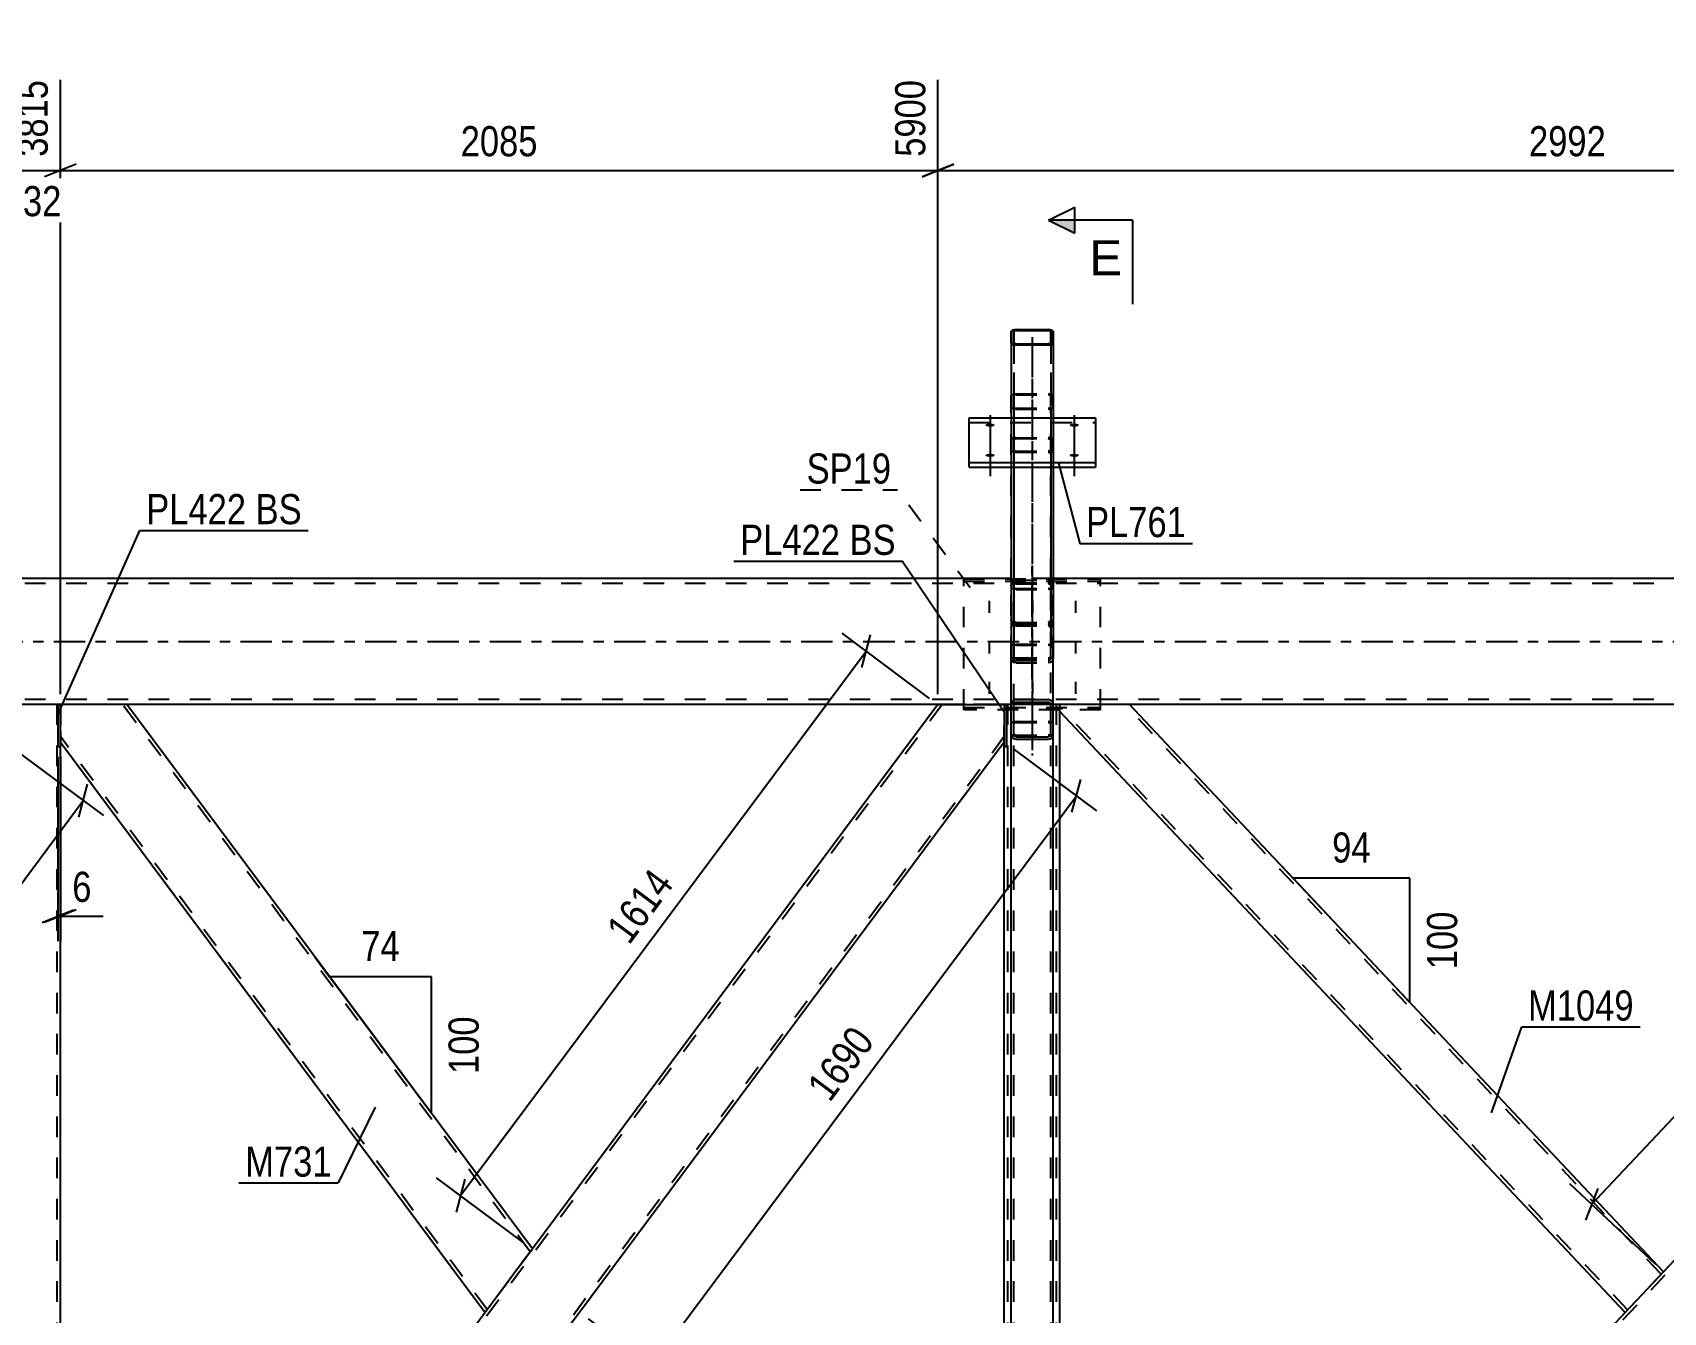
# Model space of a CAD drawing. Header units: millimetres. Extents: x 0 to 1189, y 0 to 841.
# Drawn here: x 206 to 361, y 559.9 to 681.6 of the extents above; entities that cross this region are included whole.
import ezdxf

# ---------------------------------------------------------------- set-up
doc = ezdxf.new("R2010")
doc.units = ezdxf.units.MM
doc.linetypes.add('DXK_LINE_DOT2', pattern=[3.9198, 1.9599, -1.9599])
doc.linetypes.add('DXK_LINE_DOT3', pattern=[5.9187, 2.979, -0.9799, 0.9799, -0.9799])
doc.styles.add('Arial', font='ARIAL.TTF', dxfattribs={"height": 0.2})
doc.styles.add('Arial Narrow', font='ARIALN.TTF', dxfattribs={"height": 0.2})

# ---------------------------------------------------------------- blocks, each defined once
blk = doc.blocks.new('Bolt-814407264-3955 - 3878')
at = {"linetype": 'Continuous'}
for points in [[(297.05, 644.13), (296.95, 644.13), (296.87, 644.14), (296.79, 644.16), (296.72, 644.18), (296.67, 644.21), (296.63, 644.24), (296.61, 644.27), (296.61, 644.3), (296.63, 644.33), (296.67, 644.36), (296.72, 644.38), (296.79, 644.4), (296.87, 644.42), (296.95, 644.43), (297.05, 644.43), (297.14, 644.43), (297.23, 644.42), (297.3, 644.4), (297.37, 644.38), (297.43, 644.36), (297.46, 644.33), (297.48, 644.3), (297.48, 644.27), (297.46, 644.24), (297.43, 644.21), (297.37, 644.18), (297.3, 644.16), (297.23, 644.14), (297.14, 644.13)], [(297.05, 641.26), (296.95, 641.26), (296.87, 641.27), (296.79, 641.28), (296.72, 641.31), (296.67, 641.33), (296.63, 641.36), (296.61, 641.39), (296.61, 641.42), (296.63, 641.45), (296.67, 641.48), (296.72, 641.51), (296.79, 641.53), (296.87, 641.54), (296.95, 641.55), (297.05, 641.56), (297.14, 641.55), (297.23, 641.54), (297.3, 641.53), (297.37, 641.51), (297.43, 641.48), (297.46, 641.45), (297.48, 641.42), (297.48, 641.39), (297.46, 641.36), (297.43, 641.33), (297.37, 641.31), (297.3, 641.28), (297.23, 641.27), (297.14, 641.26)]]:
    blk.add_hatch(color=1, dxfattribs=at).paths.add_polyline_path(points)
at = {"color": 1, "linetype": 'Continuous'}
for p, q in [((297.05, 645.22), (297.05, 642.29)), ((297.05, 642.35), (297.05, 639.41))]:
    blk.add_line(p, q, dxfattribs=at)
blk = doc.blocks.new('Part-814407264-3895 - 3878')
at = {"color": 2, "linetype": 'Continuous'}
for p, q in [((295.05, 640.27), (295.05, 644.97)), ((295.05, 644.97), (307.05, 644.97)), ((307.05, 644.97), (307.05, 640.27)), ((295.05, 640.72), (307.05, 640.72)), ((295.05, 640.27), (307.05, 640.27))]:
    blk.add_line(p, q, dxfattribs=at)
at = {"color": 7, "linetype": 'DXK_LINE_DOT2'}
blk.add_line((295.05, 644.52), (307.05, 644.52), dxfattribs=at)
blk = doc.blocks.new('Part-814407264-3900 - 3878')
at = {"color": 7, "linetype": 'DXK_LINE_DOT2'}
for p, q in [((299.08, 615.98), (299.05, 615.92)), ((299.05, 614.86), (299.05, 615.92)), ((299.19, 616.03), (299.08, 615.98)), ((299.34, 616.07), (299.19, 616.03)), ((299.29, 615.92), (299.3, 615.95)), ((299.29, 502.1), (299.29, 615.92)), ((299.3, 615.95), (299.36, 615.98)), ((299.53, 616.08), (299.34, 616.07)), ((299.36, 615.98), (299.43, 615.99)), ((299.43, 615.99), (299.53, 616)), ((299.53, 616.08), (302.57, 616.08)), ((299.53, 616), (302.57, 616)), ((302.75, 616.07), (302.57, 616.08)), ((302.57, 616), (302.66, 615.99)), ((302.66, 615.99), (302.74, 615.98)), ((302.74, 615.98), (302.79, 615.95)), ((302.91, 616.03), (302.75, 616.07)), ((302.79, 615.95), (302.81, 615.92)), ((302.81, 502.1), (302.81, 615.92)), ((303.01, 615.98), (302.91, 616.03)), ((303.05, 615.92), (303.01, 615.98)), ((303.05, 614.86), (303.05, 615.92)), ((299.05, 614.87), (299.08, 614.81)), ((299.08, 614.81), (299.19, 614.76)), ((299.19, 614.76), (299.34, 614.72)), ((299.3, 614.84), (299.29, 614.87)), ((299.36, 614.81), (299.3, 614.84)), ((299.34, 614.72), (299.36, 614.72)), ((299.43, 614.8), (299.36, 614.81)), ((299.36, 614.72), (299.53, 614.71)), ((299.53, 614.79), (299.43, 614.8)), ((299.53, 614.79), (302.57, 614.79)), ((299.53, 614.71), (302.57, 614.71)), ((302.66, 614.8), (302.57, 614.79)), ((302.57, 614.71), (302.75, 614.72)), ((302.74, 614.81), (302.66, 614.8)), ((302.79, 614.84), (302.74, 614.81)), ((302.75, 614.72), (302.91, 614.76)), ((302.81, 614.87), (302.79, 614.84)), ((302.91, 614.76), (303.01, 614.81)), ((303.01, 614.81), (303.05, 614.87)), ((299.05, 511.07), (299.08, 511.8)), ((299.34, 512.84), (299.53, 512.99)), ((299.53, 512.03), (299.43, 511.96)), ((299.53, 512.99), (302.57, 512.99)), ((299.53, 512.03), (302.57, 512.03)), ((302.57, 512.99), (302.75, 512.84)), ((302.66, 511.96), (302.57, 512.03)), ((303.01, 511.8), (303.05, 511.07)), ((299.3, 511.44), (299.29, 511.07)), ((302.81, 511.07), (302.79, 511.44)), ((299.36, 502.1), (299.34, 502.1))]:
    blk.add_line(p, q, dxfattribs=at)
at = {"color": 2, "linetype": 'Continuous'}
for p, q in [((299.05, 502.1), (299.05, 614.86)), ((303.05, 502.1), (303.05, 614.86)), ((303.01, 502.1), (299.05, 502.1)), ((303.05, 502.1), (303.01, 502.1))]:
    blk.add_line(p, q, dxfattribs=at)
at = {"color": 7, "linetype": 'DXK_LINE_DOT2'}
for centre, radius, start, end in [((301.88, 511.66), 2.8, 154.9543, 176.9973), ((300.7, 511.36), 1.4, 154.9543, 176.9973), ((301.39, 511.36), 1.4, 3.0027, 25.0457), ((300.21, 511.66), 2.8, 3.0027, 25.0457)]:
    blk.add_arc(centre, radius, start, end, dxfattribs=at)
blk = doc.blocks.new('Part-814407264-3910 - 3878')
at = {"color": 7, "linetype": 'DXK_LINE_DOT3'}
blk.add_line((301.05, 651.79), (301.05, 613.36), dxfattribs=at)
at = {"color": 7, "linetype": 'DXK_LINE_DOT2'}
for p, q in [((299.08, 642.98), (299.05, 642.92)), ((299.05, 641.87), (299.05, 642.92)), ((299.05, 642.92), (299.05, 623.28)), ((299.05, 641.87), (299.05, 640.27)), ((299.05, 641.87), (299.08, 641.81)), ((299.19, 643.03), (299.08, 642.98)), ((299.08, 641.81), (299.19, 641.76)), ((299.34, 643.07), (299.19, 643.03)), ((299.19, 641.76), (299.34, 641.72)), ((299.29, 642.92), (299.3, 642.95)), ((299.29, 641.87), (299.29, 642.92)), ((299.29, 642.92), (299.29, 623.28)), ((299.29, 641.87), (299.29, 622.23)), ((299.3, 641.84), (299.29, 641.87)), ((299.3, 642.95), (299.36, 642.98)), ((299.36, 641.82), (299.3, 641.84)), ((299.53, 643.08), (299.34, 643.07)), ((299.34, 641.72), (299.53, 641.71)), ((299.36, 642.98), (299.43, 642.99)), ((299.43, 641.8), (299.36, 641.82)), ((299.43, 642.99), (299.53, 643)), ((299.53, 641.79), (299.43, 641.8)), ((299.53, 643.08), (302.57, 643.08)), ((299.53, 643), (302.57, 643)), ((299.53, 641.79), (302.57, 641.79)), ((299.53, 641.71), (302.57, 641.71)), ((302.75, 643.07), (302.57, 643.08)), ((302.57, 643), (302.66, 642.99)), ((302.66, 641.8), (302.57, 641.79)), ((302.57, 641.71), (302.75, 641.72)), ((302.66, 642.99), (302.74, 642.98)), ((302.74, 641.82), (302.66, 641.8)), ((302.74, 642.98), (302.79, 642.95)), ((302.79, 641.84), (302.74, 641.82)), ((302.9, 643.03), (302.75, 643.07)), ((302.75, 641.72), (302.91, 641.76)), ((302.79, 642.95), (302.81, 642.92)), ((302.81, 641.87), (302.79, 641.84)), ((302.81, 641.87), (302.81, 642.92)), ((302.81, 642.92), (302.81, 623.28)), ((302.81, 641.87), (302.81, 622.23)), ((303.01, 642.98), (302.9, 643.03)), ((302.91, 641.76), (303.01, 641.81)), ((303.05, 642.92), (303.01, 642.98)), ((303.01, 641.81), (303.05, 641.87)), ((303.05, 641.87), (303.05, 642.92)), ((303.05, 642.92), (303.05, 623.28)), ((303.05, 641.87), (303.05, 640.27)), ((299.05, 623.28), (299.08, 623.34)), ((299.05, 623.28), (299.05, 622.23)), ((299.08, 623.34), (299.19, 623.39)), ((299.19, 623.39), (299.34, 623.43)), ((299.3, 623.31), (299.29, 623.28)), ((299.29, 623.28), (299.29, 622.23)), ((299.36, 623.33), (299.3, 623.31)), ((299.34, 623.43), (299.53, 623.44)), ((299.43, 623.35), (299.36, 623.33)), ((299.53, 623.36), (299.43, 623.35)), ((299.53, 623.44), (302.57, 623.44)), ((299.53, 623.36), (302.57, 623.36)), ((302.57, 623.44), (302.75, 623.43)), ((302.66, 623.35), (302.57, 623.36)), ((302.74, 623.33), (302.66, 623.35)), ((302.74, 623.33), (302.75, 623.33)), ((302.75, 623.43), (302.91, 623.39)), ((302.75, 623.33), (302.79, 623.31)), ((302.81, 623.28), (302.79, 623.31)), ((302.81, 622.23), (302.81, 623.28)), ((302.91, 623.39), (303.01, 623.34)), ((303.01, 623.34), (303.05, 623.28)), ((303.05, 623.28), (303.05, 622.23)), ((299.29, 622.23), (299.3, 622.2)), ((299.3, 622.2), (299.36, 622.17)), ((299.36, 622.17), (299.43, 622.16)), ((299.43, 622.16), (299.53, 622.15)), ((299.53, 622.07), (299.51, 622.07)), ((299.53, 622.15), (302.57, 622.15)), ((299.53, 622.07), (302.57, 622.07)), ((302.57, 622.15), (302.66, 622.16)), ((302.57, 622.07), (302.58, 622.07)), ((302.66, 622.16), (302.74, 622.17)), ((302.74, 622.17), (302.79, 622.2)), ((302.79, 622.2), (302.81, 622.23))]:
    blk.add_line(p, q, dxfattribs=at)
at = {"color": 2, "linetype": 'Continuous'}
for p, q in [((299.05, 640.27), (299.05, 622.23)), ((303.05, 640.27), (303.05, 622.23)), ((299.08, 622.17), (299.05, 622.23)), ((299.19, 622.12), (299.08, 622.17)), ((299.34, 622.08), (299.19, 622.12)), ((299.51, 622.07), (299.34, 622.08)), ((302.58, 622.07), (302.75, 622.08)), ((302.91, 622.12), (302.75, 622.08)), ((303.01, 622.17), (302.91, 622.12)), ((303.05, 622.23), (303.01, 622.17))]:
    blk.add_line(p, q, dxfattribs=at)
blk = doc.blocks.new('Bolt-814407264-3911 - 3878')
at = {"color": 1, "linetype": 'DXK_LINE_DOT2'}
for p, q in [((296.95, 627.57), (296.95, 626.43)), ((301.07, 627.57), (301.07, 626.43)), ((305.15, 627.57), (305.15, 626.43)), ((296.95, 623.7), (296.95, 622.56)), ((305.15, 623.7), (305.15, 622.56)), ((296.95, 619.86), (296.95, 618.73)), ((301.07, 619.86), (301.07, 618.73)), ((305.15, 619.86), (305.15, 618.73))]:
    blk.add_line(p, q, dxfattribs=at)
blk = doc.blocks.new('Part-814407264-4374 - 3878')
at = {"color": 7, "linetype": 'DXK_LINE_DOT2'}
for p, q in [((208.44, 617.7), (208.68, 617.7)), ((208.44, 617.7), (208.44, 613.72)), ((208.68, 617.7), (208.68, 613.72)), ((208.44, 613.72), (208.68, 613.72))]:
    blk.add_line(p, q, dxfattribs=at)
blk = doc.blocks.new('Part-814407264-3935 - 3878')
at = {"color": 2, "linetype": 'Continuous'}
for p, q in [((298.64, 617.7), (298.4, 617.7)), ((298.4, 617.7), (298.4, 613.72)), ((298.64, 613.72), (298.64, 617.7)), ((298.4, 613.72), (298.64, 613.72))]:
    blk.add_line(p, q, dxfattribs=at)
blk = doc.blocks.new('Part-814407264-3951 - 3878')
at = {"color": 2, "linetype": 'Continuous'}
for p, q in [((208.68, 617.7), (208.44, 617.7)), ((208.44, 617.7), (208.44, 613.72)), ((208.68, 613.72), (208.68, 617.7)), ((208.44, 613.72), (208.68, 613.72))]:
    blk.add_line(p, q, dxfattribs=at)
blk = doc.blocks.new('Part-814407264-4115 - 3878')
at = {"color": 7, "linetype": 'DXK_LINE_DOT2'}
for p, q in [((299.53, 629.52), (299.34, 629.48)), ((299.53, 629.52), (302.57, 629.52)), ((302.75, 629.48), (302.57, 629.52)), ((299.08, 629.18), (299.05, 629.01)), ((299.05, 629.01), (299.05, 622.11)), ((299.08, 629.21), (299.08, 629.18)), ((299.29, 629.01), (299.3, 629.11)), ((299.29, 629.01), (299.29, 622.11)), ((299.3, 629.11), (299.36, 629.19)), ((299.36, 629.19), (299.43, 629.25)), ((299.43, 629.25), (299.53, 629.27)), ((299.53, 629.27), (302.57, 629.27)), ((302.57, 629.27), (302.66, 629.25)), ((302.66, 629.25), (302.74, 629.19)), ((302.74, 629.19), (302.79, 629.11)), ((302.79, 629.11), (302.81, 629.01)), ((302.81, 629.01), (302.81, 622.11)), ((303.01, 629.18), (303.01, 629.21)), ((303.05, 629.01), (303.01, 629.18)), ((303.05, 629.01), (303.05, 622.11)), ((299.05, 625.78), (299.08, 625.58)), ((299.05, 624.97), (299.08, 625.14)), ((299.08, 625.14), (299.19, 625.29)), ((299.19, 625.29), (299.34, 625.38)), ((299.3, 625.68), (299.29, 625.78)), ((299.3, 625.05), (299.29, 624.97)), ((299.36, 625.6), (299.3, 625.68)), ((299.36, 625.13), (299.3, 625.05)), ((299.34, 625.38), (299.53, 625.42)), ((299.34, 625.3), (299.53, 625.27)), ((299.43, 625.54), (299.36, 625.6)), ((299.43, 625.18), (299.36, 625.13)), ((299.53, 625.52), (299.43, 625.54)), ((299.53, 625.19), (299.43, 625.18)), ((299.53, 625.52), (302.57, 625.52)), ((299.53, 625.42), (302.57, 625.42)), ((299.53, 625.27), (302.57, 625.27)), ((299.53, 625.19), (302.57, 625.19)), ((302.66, 625.54), (302.57, 625.52)), ((302.57, 625.42), (302.75, 625.38)), ((302.57, 625.27), (302.75, 625.3)), ((302.66, 625.18), (302.57, 625.19)), ((302.74, 625.6), (302.66, 625.54)), ((302.74, 625.13), (302.66, 625.18)), ((302.79, 625.68), (302.74, 625.6)), ((302.79, 625.05), (302.74, 625.13)), ((302.75, 625.38), (302.91, 625.29)), ((302.81, 625.78), (302.79, 625.68)), ((302.81, 624.97), (302.79, 625.05)), ((302.91, 625.29), (303.01, 625.14)), ((303.01, 625.58), (303.05, 625.78)), ((303.01, 625.14), (303.05, 624.97)), ((299.08, 621.94), (299.05, 622.11)), ((299.19, 621.79), (299.08, 621.94)), ((299.34, 621.69), (299.19, 621.79)), ((299.29, 622.11), (299.3, 622.02)), ((299.3, 622.02), (299.36, 621.95)), ((299.53, 621.66), (299.34, 621.69)), ((299.36, 621.95), (299.43, 621.9)), ((299.43, 621.9), (299.53, 621.89)), ((299.53, 621.89), (302.57, 621.89)), ((299.53, 621.66), (302.57, 621.66)), ((302.57, 621.89), (302.66, 621.9)), ((302.75, 621.69), (302.57, 621.66)), ((302.66, 621.9), (302.74, 621.95)), ((302.74, 621.95), (302.79, 622.02)), ((302.91, 621.79), (302.75, 621.69)), ((302.79, 622.02), (302.81, 622.11)), ((303.01, 621.94), (302.91, 621.79)), ((303.05, 622.11), (303.01, 621.94))]:
    blk.add_line(p, q, dxfattribs=at)
at = {"color": 7, "linetype": 'DXK_LINE_DOT3'}
blk.add_line((301.05, 620.12), (301.05, 630.81), dxfattribs=at)
at = {"color": 7, "linetype": 'DXK_LINE_DOT2'}
for centre, start, end in [((299.55, 629.03), 114.32, 159.2417), ((302.55, 629.03), 20.7583, 65.68), ((299.55, 625.76), 200.7583, 245.68), ((302.55, 625.76), 294.32, 339.2417)]:
    blk.add_arc(centre, 0.496, start, end, dxfattribs=at)
blk = doc.blocks.new('Part-814407264-4135 - 3878')
at = {"color": 2, "linetype": 'Continuous'}
for p, q in [((299.05, 629.7), (160.54, 629.7)), ((539.05, 629.7), (303.05, 629.7)), ((208.44, 617.7), (203.64, 617.7)), ((208.68, 617.7), (208.68, 617.7)), ((292.11, 617.7), (214.98, 617.7)), ((299.05, 617.7), (298.64, 617.7)), ((539.05, 617.7), (303.05, 617.7))]:
    blk.add_line(p, q, dxfattribs=at)
at = {"color": 7, "linetype": 'DXK_LINE_DOT2'}
for p, q in [((303.05, 629.7), (299.05, 629.7)), ((560.05, 629.22), (95.6, 629.22)), ((560.05, 618.18), (95.6, 618.18)), ((560.05, 617.7), (113.44, 617.7)), ((208.68, 617.7), (208.44, 617.7)), ((214.98, 617.7), (208.68, 617.7)), ((298.64, 617.7), (292.11, 617.7)), ((303.05, 617.7), (299.05, 617.7))]:
    blk.add_line(p, q, dxfattribs=at)
at = {"color": 7, "linetype": 'DXK_LINE_DOT3'}
blk.add_line((95.6, 623.7), (560.05, 623.7), dxfattribs=at)
blk = doc.blocks.new('Part-814407264-4150 - 3878')
at = {"color": 7, "linetype": 'DXK_LINE_DOT2'}
for p, q in [((294.55, 617.21), (294.55, 629.65)), ((294.55, 629.65), (307.55, 629.65)), ((294.55, 629.43), (307.55, 629.43)), ((307.55, 617.21), (307.55, 629.65)), ((294.55, 617.43), (307.55, 617.43)), ((307.55, 617.21), (294.55, 617.21))]:
    blk.add_line(p, q, dxfattribs=at)
blk = doc.blocks.new('Part-814407264-4152 - 3878')
at = {"color": 7, "linetype": 'DXK_LINE_DOT2'}
for p, q in [((299.34, 629.48), (299.43, 629.5)), ((299.43, 629.5), (299.53, 629.52)), ((299.53, 629.52), (302.57, 629.52)), ((302.57, 629.52), (302.75, 629.48)), ((299.05, 629.01), (299.08, 629.21)), ((299.05, 622.23), (299.05, 629.01)), ((299.3, 629.11), (299.29, 629.01)), ((299.29, 617.72), (299.29, 629.01)), ((299.36, 629.19), (299.3, 629.11)), ((299.43, 629.25), (299.36, 629.19)), ((299.53, 629.27), (299.43, 629.25)), ((299.53, 629.27), (302.57, 629.27)), ((302.66, 629.25), (302.57, 629.27)), ((302.74, 629.19), (302.66, 629.25)), ((302.79, 629.11), (302.74, 629.19)), ((302.81, 629.01), (302.79, 629.11)), ((302.81, 614.86), (302.81, 629.01)), ((303.01, 629.21), (303.05, 629.01)), ((303.05, 622.23), (303.05, 629.01)), ((299.08, 625.58), (299.05, 625.78)), ((299.29, 625.78), (299.3, 625.68)), ((299.3, 625.68), (299.36, 625.6)), ((299.53, 625.27), (299.34, 625.31)), ((299.36, 625.6), (299.43, 625.54)), ((299.43, 625.54), (299.53, 625.52)), ((299.53, 625.52), (302.57, 625.52)), ((299.53, 625.27), (302.57, 625.27)), ((302.57, 625.52), (302.66, 625.54)), ((302.75, 625.31), (302.57, 625.27)), ((302.66, 625.54), (302.74, 625.6)), ((302.74, 625.6), (302.79, 625.68)), ((302.79, 625.68), (302.81, 625.78)), ((303.05, 625.78), (303.01, 625.58)), ((299.05, 614.86), (299.05, 617.72))]:
    blk.add_line(p, q, dxfattribs=at)
at = {"color": 7, "linetype": 'DXK_LINE_DOT3'}
blk.add_line((301.05, 630.81), (301.05, 612.87), dxfattribs=at)
at = {"color": 2, "linetype": 'Continuous'}
for p, q in [((299.05, 617.72), (299.05, 622.23)), ((303.05, 617.72), (303.05, 622.23)), ((299.08, 617.89), (299.05, 617.72)), ((299.05, 614.86), (299.05, 617.72)), ((299.19, 618.04), (299.08, 617.89)), ((299.34, 618.13), (299.19, 618.04)), ((299.29, 617.72), (299.3, 617.8)), ((299.29, 614.86), (299.29, 617.72)), ((299.3, 617.8), (299.36, 617.88)), ((299.53, 618.17), (299.34, 618.13)), ((299.36, 617.88), (299.43, 617.93)), ((299.43, 617.93), (299.53, 617.94)), ((299.53, 618.17), (302.57, 618.17)), ((299.53, 617.94), (302.57, 617.94)), ((302.75, 618.13), (302.57, 618.17)), ((302.57, 617.94), (302.66, 617.93)), ((302.66, 617.93), (302.74, 617.88)), ((302.74, 617.88), (302.79, 617.8)), ((302.91, 618.04), (302.75, 618.13)), ((302.79, 617.8), (302.81, 617.72)), ((302.81, 614.86), (302.81, 617.72)), ((303.01, 617.89), (302.91, 618.04)), ((303.05, 617.72), (303.01, 617.89)), ((303.05, 614.86), (303.05, 617.72)), ((299.05, 614.86), (299.08, 614.69)), ((299.08, 614.69), (299.19, 614.54)), ((299.19, 614.54), (299.34, 614.44)), ((299.3, 614.77), (299.29, 614.86)), ((299.36, 614.7), (299.3, 614.77)), ((299.34, 614.44), (299.53, 614.41)), ((299.43, 614.65), (299.36, 614.7)), ((299.53, 614.64), (299.43, 614.65)), ((299.53, 614.64), (302.57, 614.64)), ((299.53, 614.41), (302.57, 614.41)), ((302.66, 614.65), (302.57, 614.64)), ((302.57, 614.41), (302.75, 614.44)), ((302.74, 614.7), (302.66, 614.65)), ((302.79, 614.77), (302.74, 614.7)), ((302.75, 614.44), (302.91, 614.54)), ((302.81, 614.86), (302.79, 614.77)), ((302.91, 614.54), (303.01, 614.69)), ((303.01, 614.69), (303.05, 614.86))]:
    blk.add_line(p, q, dxfattribs=at)
at = {"color": 7, "linetype": 'DXK_LINE_DOT2'}
for centre, start, end in [((299.55, 629.03), 114.3199, 159.2417), ((302.55, 629.03), 20.7583, 65.6801), ((299.55, 625.76), 200.7583, 245.6801), ((302.55, 625.76), 294.3199, 339.2417)]:
    blk.add_arc(centre, 0.496, start, end, dxfattribs=at)
blk = doc.blocks.new('Part-814407264-4163 - 3878')
at = {"color": 7, "linetype": 'DXK_LINE_DOT2'}
for p, q in [((303.68, 617.7), (298.4, 617.7)), ((298.4, 613.72), (298.4, 617.7)), ((298.72, 502.1), (298.72, 617.7)), ((303.36, 502.1), (303.36, 617.7)), ((303.68, 617.04), (303.68, 617.7)), ((298.4, 502.1), (298.4, 506.07)), ((303.68, 502.1), (303.68, 502.76)), ((298.4, 502.1), (303.68, 502.1))]:
    blk.add_line(p, q, dxfattribs=at)
at = {"color": 2, "linetype": 'Continuous'}
for p, q in [((303.68, 502.76), (303.68, 617.04)), ((298.4, 506.07), (298.4, 613.72))]:
    blk.add_line(p, q, dxfattribs=at)
blk = doc.blocks.new('Part-814407264-4354 - 3878')
at = {"color": 2, "linetype": 'Continuous'}
for p, q in [((208.68, 615.19), (208.68, 617.7)), ((214.98, 617.7), (208.68, 617.7)), ((253.54, 565.93), (215, 617.7)), ((208.68, 614.12), (249.05, 559.9)), ((253.14, 565.39), (253.54, 565.93)), ((253.14, 565.39), (249.05, 559.9))]:
    blk.add_line(p, q, dxfattribs=at)
at = {"color": 7, "linetype": 'DXK_LINE_DOT2'}
for p, q in [((253.34, 565.66), (214.6, 617.7)), ((215, 617.7), (214.98, 617.7)), ((215, 617.7), (214.98, 617.7)), ((208.68, 615.19), (208.68, 614.12)), ((208.68, 614.12), (208.68, 614.78)), ((249.25, 560.17), (208.68, 614.66)), ((253.51, 565.89), (253.14, 565.39)), ((249.25, 560.17), (249.27, 560.19))]:
    blk.add_line(p, q, dxfattribs=at)
blk = doc.blocks.new('Part-814407264-4248 - 3878')
at = {"color": 7, "linetype": 'DXK_LINE_DOT2'}
for p, q in [((292.49, 617.7), (208.68, 505.14)), ((292.09, 617.7), (292.11, 617.7)), ((292.11, 617.7), (292.09, 617.7)), ((298.4, 617.7), (298.4, 614.12)), ((298.4, 614.66), (214.6, 502.1)), ((253.54, 565.93), (249.05, 559.9)), ((258.03, 559.9), (253.54, 553.87)), ((208.68, 502.1), (208.68, 505.67)), ((215, 502.1), (214.98, 502.1)), ((215, 502.1), (214.98, 502.1))]:
    blk.add_line(p, q, dxfattribs=at)
at = {"color": 2, "linetype": 'Continuous'}
for p, q in [((292.09, 617.7), (253.54, 565.93)), ((292.11, 617.7), (298.4, 617.7)), ((298.4, 614.12), (258.03, 559.9)), ((249.05, 559.9), (208.68, 505.67)), ((215, 502.1), (253.54, 553.87)), ((214.2, 502.1), (208.68, 502.1)), ((214.98, 502.1), (214.2, 502.1))]:
    blk.add_line(p, q, dxfattribs=at)
blk = doc.blocks.new('Part-814407264-4370 - 3878')
at = {"color": 2, "linetype": 'Continuous'}
for p, q in [((299.08, 653.26), (299.05, 653.19)), ((299.05, 652.08), (299.05, 653.19)), ((299.19, 653.31), (299.08, 653.26)), ((299.34, 653.35), (299.19, 653.31)), ((299.29, 653.19), (299.3, 653.22)), ((299.29, 652.08), (299.29, 653.19)), ((299.3, 653.22), (299.36, 653.25)), ((299.53, 653.37), (299.34, 653.35)), ((299.36, 653.25), (299.43, 653.27)), ((299.43, 653.27), (299.53, 653.28)), ((299.53, 653.37), (302.57, 653.37)), ((299.53, 653.28), (302.57, 653.28)), ((302.75, 653.35), (302.57, 653.37)), ((302.57, 653.28), (302.66, 653.27)), ((302.66, 653.27), (302.74, 653.25)), ((302.74, 653.25), (302.79, 653.22)), ((302.91, 653.31), (302.75, 653.35)), ((302.79, 653.22), (302.81, 653.19)), ((302.81, 652.08), (302.81, 653.19)), ((303.01, 653.26), (302.91, 653.31)), ((303.05, 653.19), (303.01, 653.26)), ((303.05, 652.08), (303.05, 653.19)), ((299.05, 652.08), (299.05, 644.97)), ((299.05, 652.08), (299.08, 652.02)), ((299.08, 652.02), (299.19, 651.96)), ((299.19, 651.96), (299.34, 651.92)), ((299.3, 652.05), (299.29, 652.08)), ((299.36, 652.02), (299.3, 652.05)), ((299.34, 651.92), (299.53, 651.91)), ((299.43, 652), (299.36, 652.02)), ((299.53, 652), (299.43, 652)), ((299.53, 652), (302.57, 652)), ((299.53, 651.91), (302.57, 651.91)), ((302.66, 652), (302.57, 652)), ((302.57, 651.91), (302.75, 651.92)), ((302.74, 652.02), (302.66, 652)), ((302.79, 652.05), (302.74, 652.02)), ((302.75, 651.92), (302.9, 651.96)), ((302.81, 652.08), (302.79, 652.05)), ((302.9, 651.96), (303.01, 652.02)), ((303.01, 652.02), (303.05, 652.08)), ((303.05, 652.08), (303.05, 644.97))]:
    blk.add_line(p, q, dxfattribs=at)
at = {"color": 7, "linetype": 'DXK_LINE_DOT2'}
for p, q in [((299.05, 653.19), (299.05, 629.7)), ((299.29, 653.19), (299.29, 629.7)), ((302.81, 653.19), (302.81, 629.7)), ((303.05, 653.19), (303.05, 629.7)), ((299.29, 652.08), (299.29, 628.83)), ((302.81, 652.08), (302.81, 628.83)), ((299.05, 644.97), (299.05, 628.83)), ((303.05, 644.97), (303.05, 628.83)), ((303.05, 629.7), (299.05, 629.7)), ((299.05, 629.7), (299.05, 629.52)), ((299.05, 629.52), (299.05, 628.83)), ((299.05, 629.52), (299.29, 629.52)), ((299.29, 629.52), (299.29, 629.7)), ((299.29, 628.83), (299.29, 629.52)), ((302.81, 629.7), (302.81, 629.7)), ((302.81, 629.7), (302.81, 629.52)), ((302.81, 629.52), (302.81, 628.83)), ((302.81, 629.52), (303.05, 629.52)), ((303.05, 629.52), (303.05, 629.7)), ((303.05, 628.83), (303.05, 629.52)), ((299.08, 628.76), (299.05, 628.83)), ((299.19, 628.71), (299.08, 628.76)), ((299.34, 628.67), (299.19, 628.71)), ((299.29, 628.83), (299.3, 628.8)), ((299.3, 628.8), (299.36, 628.77)), ((299.53, 628.66), (299.34, 628.67)), ((299.36, 628.77), (299.43, 628.75)), ((299.43, 628.75), (299.53, 628.74)), ((299.53, 628.74), (302.57, 628.74)), ((299.53, 628.66), (302.57, 628.66)), ((302.57, 628.74), (302.66, 628.75)), ((302.75, 628.67), (302.57, 628.66)), ((302.66, 628.75), (302.74, 628.77)), ((302.74, 628.77), (302.79, 628.8)), ((302.91, 628.71), (302.75, 628.67)), ((302.79, 628.8), (302.81, 628.83)), ((303.01, 628.76), (302.91, 628.71)), ((303.05, 628.83), (303.01, 628.76))]:
    blk.add_line(p, q, dxfattribs=at)
at = {"color": 7, "linetype": 'DXK_LINE_DOT3'}
blk.add_line((301.05, 652.64), (301.05, 628.66), dxfattribs=at)
blk = doc.blocks.new('Part-814407264-4263 - 3878')
at = {"color": 7, "linetype": 'DXK_LINE_DOT2'}
for p, q in [((208.68, 617.7), (203.4, 617.7)), ((203.4, 613.72), (203.4, 617.7)), ((203.72, 502.1), (203.72, 617.7)), ((208.36, 502.1), (208.36, 617.7)), ((208.68, 614.12), (208.68, 617.7)), ((203.4, 502.1), (203.4, 506.07)), ((208.68, 502.1), (208.68, 506.07)), ((203.4, 502.1), (208.68, 502.1))]:
    blk.add_line(p, q, dxfattribs=at)
at = {"color": 2, "linetype": 'Continuous'}
for p, q in [((208.68, 506.07), (208.68, 614.12)), ((203.4, 506.07), (203.4, 613.72))]:
    blk.add_line(p, q, dxfattribs=at)
blk = doc.blocks.new('Part-814407264-4303 - 3878')
at = {"color": 7, "linetype": 'DXK_LINE_DOT2'}
for p, q in [((412.21, 617.7), (303.68, 502.29)), ((418.4, 617.5), (309.87, 502.1)), ((418.4, 617.7), (411.77, 617.7)), ((361.04, 563.75), (357.42, 559.9)), ((364.67, 559.9), (361.04, 556.04)), ((310.31, 502.1), (303.68, 502.1))]:
    blk.add_line(p, q, dxfattribs=at)
at = {"color": 2, "linetype": 'Continuous'}
for p, q in [((411.77, 617.7), (361.04, 563.75)), ((418.4, 617.04), (364.67, 559.9)), ((418.4, 617.04), (418.4, 617.7)), ((357.42, 559.9), (303.68, 502.76)), ((361.04, 556.04), (310.31, 502.1)), ((303.68, 502.1), (303.68, 502.76))]:
    blk.add_line(p, q, dxfattribs=at)
blk = doc.blocks.new('Part-814407264-4318 - 3878')
at = {"color": 2, "linetype": 'Continuous'}
for p, q in [((303.68, 617.04), (303.68, 617.7)), ((357.42, 559.9), (303.68, 617.04)), ((361.04, 563.75), (310.31, 617.7)), ((360.6, 563.28), (357.42, 559.9)), ((361.04, 563.75), (360.6, 563.28))]:
    blk.add_line(p, q, dxfattribs=at)
at = {"color": 7, "linetype": 'DXK_LINE_DOT2'}
for p, q in [((310.31, 617.7), (303.68, 617.7)), ((357.64, 560.13), (303.68, 617.5)), ((360.82, 563.52), (309.87, 617.7)), ((361.01, 563.72), (360.6, 563.28)), ((357.64, 560.13), (357.65, 560.15))]:
    blk.add_line(p, q, dxfattribs=at)
blk = doc.blocks.new('Part-814407264-4369 - 3878')
at = {"color": 7, "linetype": 'DXK_LINE_DOT2'}
for p, q in [((298.4, 617.7), (298.64, 617.7)), ((298.4, 617.7), (298.4, 613.72)), ((298.64, 617.7), (298.64, 613.72)), ((298.4, 613.72), (298.64, 613.72))]:
    blk.add_line(p, q, dxfattribs=at)
blk = doc.blocks.new('Part-814407264-4372 - 3878')
at = {"color": 7, "linetype": 'DXK_LINE_DOT2'}
for p, q in [((299.05, 647.08), (299.08, 647.14)), ((299.05, 645.97), (299.05, 647.08)), ((299.05, 629.7), (299.05, 647.08)), ((299.08, 647.14), (299.19, 647.2)), ((299.19, 647.2), (299.34, 647.24)), ((299.3, 647.11), (299.29, 647.08)), ((299.29, 647.08), (299.29, 629.7)), ((299.29, 645.97), (299.29, 647.08)), ((299.36, 647.14), (299.3, 647.11)), ((299.34, 647.24), (299.53, 647.25)), ((299.43, 647.16), (299.36, 647.14)), ((299.53, 647.16), (299.43, 647.16)), ((299.53, 647.25), (302.57, 647.25)), ((299.53, 647.16), (302.57, 647.16)), ((302.57, 647.25), (302.75, 647.24)), ((302.66, 647.16), (302.57, 647.16)), ((302.74, 647.14), (302.66, 647.16)), ((302.79, 647.11), (302.74, 647.14)), ((302.75, 647.24), (302.9, 647.2)), ((302.81, 647.08), (302.79, 647.11)), ((302.81, 629.7), (302.81, 647.08)), ((302.81, 645.97), (302.81, 647.08)), ((302.9, 647.2), (303.01, 647.14)), ((303.01, 647.14), (303.05, 647.08)), ((303.05, 645.97), (303.05, 647.08)), ((303.05, 647.08), (303.05, 629.7)), ((299.05, 645.97), (299.05, 629.37)), ((299.08, 645.9), (299.05, 645.97)), ((299.19, 645.85), (299.08, 645.9)), ((299.34, 645.81), (299.19, 645.85)), ((299.29, 645.97), (299.29, 629.37)), ((299.29, 645.97), (299.3, 645.94)), ((299.3, 645.94), (299.36, 645.91)), ((299.53, 645.8), (299.34, 645.81)), ((299.36, 645.91), (299.43, 645.89)), ((299.43, 645.89), (299.53, 645.88)), ((299.53, 645.88), (302.57, 645.88)), ((299.53, 645.8), (302.57, 645.8)), ((302.57, 645.88), (302.66, 645.89)), ((302.75, 645.81), (302.57, 645.8)), ((302.66, 645.89), (302.74, 645.91)), ((302.74, 645.91), (302.79, 645.94)), ((302.9, 645.85), (302.75, 645.81)), ((302.79, 645.94), (302.81, 645.97)), ((302.81, 645.97), (302.81, 629.37)), ((303.01, 645.9), (302.9, 645.85)), ((303.05, 645.97), (303.01, 645.9)), ((303.05, 645.97), (303.05, 629.37)), ((303.05, 629.7), (299.05, 629.7)), ((299.05, 629.52), (299.05, 629.7)), ((299.05, 629.37), (299.05, 629.52)), ((299.05, 629.52), (299.29, 629.52)), ((299.05, 629.37), (299.08, 629.3)), ((299.29, 629.7), (299.29, 629.7)), ((299.29, 629.7), (299.29, 629.52)), ((299.29, 629.52), (299.29, 629.37)), ((299.3, 629.33), (299.29, 629.37)), ((299.36, 629.3), (299.3, 629.33)), ((299.43, 629.29), (299.36, 629.3)), ((302.74, 629.3), (302.66, 629.29)), ((302.79, 629.33), (302.74, 629.3)), ((302.81, 629.37), (302.79, 629.33)), ((302.81, 629.52), (302.81, 629.7)), ((302.81, 629.37), (302.81, 629.52)), ((302.81, 629.52), (303.05, 629.52)), ((303.01, 629.3), (303.05, 629.37)), ((303.05, 629.7), (303.05, 629.52)), ((303.05, 629.52), (303.05, 629.37)), ((299.08, 629.3), (299.19, 629.24)), ((299.19, 629.24), (299.34, 629.21)), ((299.34, 629.21), (299.53, 629.19)), ((299.53, 629.28), (299.43, 629.29)), ((299.53, 629.28), (302.57, 629.28)), ((299.53, 629.19), (302.57, 629.19)), ((302.66, 629.29), (302.57, 629.28)), ((302.57, 629.19), (302.75, 629.21)), ((302.75, 629.21), (302.91, 629.24)), ((302.91, 629.24), (303.01, 629.3))]:
    blk.add_line(p, q, dxfattribs=at)
blk = doc.blocks.new('Bolt-814407264-4377 - 3878')
at = {"linetype": 'Continuous'}
for points in [[(305.05, 644.13), (304.95, 644.13), (304.87, 644.14), (304.79, 644.16), (304.72, 644.18), (304.67, 644.21), (304.63, 644.24), (304.61, 644.27), (304.61, 644.3), (304.63, 644.33), (304.67, 644.36), (304.72, 644.38), (304.79, 644.4), (304.87, 644.42), (304.95, 644.43), (305.05, 644.43), (305.14, 644.43), (305.23, 644.42), (305.3, 644.4), (305.37, 644.38), (305.43, 644.36), (305.46, 644.33), (305.48, 644.3), (305.48, 644.27), (305.46, 644.24), (305.43, 644.21), (305.37, 644.18), (305.3, 644.16), (305.23, 644.14), (305.14, 644.13)], [(305.05, 641.26), (304.95, 641.26), (304.87, 641.27), (304.79, 641.28), (304.72, 641.31), (304.67, 641.33), (304.63, 641.36), (304.61, 641.39), (304.61, 641.42), (304.63, 641.45), (304.67, 641.48), (304.72, 641.51), (304.79, 641.53), (304.87, 641.54), (304.95, 641.55), (305.05, 641.56), (305.14, 641.55), (305.23, 641.54), (305.3, 641.53), (305.37, 641.51), (305.43, 641.48), (305.46, 641.45), (305.48, 641.42), (305.48, 641.39), (305.46, 641.36), (305.43, 641.33), (305.37, 641.31), (305.3, 641.28), (305.23, 641.27), (305.14, 641.26)]]:
    blk.add_hatch(color=1, dxfattribs=at).paths.add_polyline_path(points)
at = {"color": 1, "linetype": 'Continuous'}
for p, q in [((305.05, 645.22), (305.05, 642.29)), ((305.05, 642.35), (305.05, 639.41))]:
    blk.add_line(p, q, dxfattribs=at)
blk = doc.blocks.new('AngleDimension-814407264-13892 - 3878')
at = {"color": 7, "linetype": 'Continuous'}
for p, q in [((232.84, 593.74), (234.27, 591.81)), ((243.94, 591.81), (234.27, 591.81)), ((243.94, 578.82), (234.27, 591.81)), ((243.94, 578.82), (243.94, 591.81))]:
    blk.add_line(p, q, dxfattribs=at)
at = {"color": 0}
for points in [[(241.53, 592.71), (241.53, 596.91), (236.68, 596.91), (236.68, 592.71)], [(249.04, 588.66), (244.84, 588.66), (244.84, 581.97), (249.04, 581.97)]]:
    blk.add_wipeout(points, dxfattribs=at)
at = {"color": 3, "style": 'Arial Narrow'}
blk.add_text('74', height=2.863, dxfattribs=at).set_placement((237.28, 593.31))
blk.add_text('100', height=2.863, rotation=90.0002, dxfattribs=at).set_placement((248.44, 582.57))
blk = doc.blocks.new('StraightDimension-814407264-4485 - 3878')
at = {"color": 7, "linetype": 'Continuous'}
for p, q in [((299.2, 613.53), (307.17, 607.59)), ((304.83, 607.46), (305.66, 610.59)), ((264.88, 554.8), (305.25, 609.03)), ((258.83, 559.3), (266.8, 553.37)), ((265.29, 556.36), (264.46, 553.24))]:
    blk.add_line(p, q, dxfattribs=at)
at = {"color": 0}
blk.add_wipeout([(287, 585.77), (283.63, 588.28), (278.55, 581.45), (281.92, 578.95)], dxfattribs=at)
at = {"color": 3, "style": 'Arial Narrow'}
blk.add_text('1690', height=2.863, rotation=53.3309, dxfattribs=at).set_placement((281.8, 579.79))
blk = doc.blocks.new('StraightDimension-814407264-4431 - 3878')
at = {"color": 7, "linetype": 'Continuous'}
for p, q in [((411.05, 618.38), (402.88, 626.06)), ((404.37, 622.61), (405.55, 625.61)), ((354.22, 570.16), (404.96, 624.11)), ((360.31, 564.44), (352.15, 572.12)), ((354.81, 571.67), (353.63, 568.66))]:
    blk.add_line(p, q, dxfattribs=at)
at = {"color": 0}
blk.add_wipeout([(381.96, 600.75), (378.9, 603.63), (373.07, 597.43), (376.13, 594.55)], dxfattribs=at)
at = {"color": 3, "style": 'Arial Narrow'}
blk.add_text('1851', height=2.863, rotation=46.7591, dxfattribs=at).set_placement((376.1, 595.4))
blk = doc.blocks.new('StraightDimension-814407264-4650 - 3878')
at = {"color": 7, "linetype": 'Continuous'}
for p, q in [((291.28, 618.29), (282.98, 624.48)), ((284.85, 621.22), (285.68, 624.34)), ((246.72, 571.01), (285.26, 622.78)), ((252.74, 566.52), (244.43, 572.71)), ((247.13, 572.57), (246.3, 569.44))]:
    blk.add_line(p, q, dxfattribs=at)
at = {"color": 0}
blk.add_wipeout([(267.93, 600.75), (264.56, 603.26), (259.48, 596.43), (262.85, 593.92)], dxfattribs=at)
at = {"color": 3, "style": 'Arial Narrow'}
blk.add_text('1614', height=2.863, rotation=53.3309, dxfattribs=at).set_placement((262.73, 594.76))
blk = doc.blocks.new('StraightDimension-814407264-4775 - 3878')
at = {"color": 7, "linetype": 'Continuous'}
for p, q in [((204.2, 613.53), (212.78, 607.14)), ((210.44, 607.01), (211.27, 610.13)), ((170.49, 554.35), (210.86, 608.57)), ((163.83, 559.3), (172.41, 552.91)), ((170.9, 555.91), (170.07, 552.79))]:
    blk.add_line(p, q, dxfattribs=at)
at = {"color": 0}
blk.add_wipeout([(192.61, 585.32), (189.24, 587.83), (184.16, 581), (187.53, 578.49)], dxfattribs=at)
at = {"color": 3, "style": 'Arial Narrow'}
blk.add_text('1690', height=2.863, rotation=53.3309, dxfattribs=at).set_placement((187.4, 579.33))
blk = doc.blocks.new('AngleDimension-814407264-5129 - 3878')
at = {"color": 7, "linetype": 'Continuous'}
for p, q in [((323.38, 603.79), (325.84, 601.18)), ((336.94, 601.18), (325.84, 601.18)), ((336.94, 589.38), (325.84, 601.18)), ((336.94, 589.38), (336.94, 601.18))]:
    blk.add_line(p, q, dxfattribs=at)
at = {"color": 0}
for points in [[(333.82, 602.08), (333.82, 606.28), (328.96, 606.28), (328.96, 602.08)], [(342.04, 598.62), (337.84, 598.62), (337.84, 591.94), (342.04, 591.94)]]:
    blk.add_wipeout(points, dxfattribs=at)
at = {"color": 3, "style": 'Arial Narrow'}
blk.add_text('94', height=2.863, dxfattribs=at).set_placement((329.56, 602.68))
blk.add_text('100', height=2.863, rotation=90.0002, dxfattribs=at).set_placement((341.44, 592.54))
blk = doc.blocks.new('StraightDimension-814407264-8394 - 3878')
at = {"color": 7, "linetype": 'Continuous'}
for p, q in [((292.09, 618.7), (292.09, 677.11)), ((411.77, 618.7), (411.77, 677.11)), ((293.59, 669.1), (290.59, 667.9)), ((292.09, 668.5), (411.77, 668.5)), ((410.27, 667.9), (413.27, 669.1))]:
    blk.add_line(p, q, dxfattribs=at)
at = {"color": 0, "linetype": 'Continuous'}
blk.add_wipeout([(411.17, 677.71), (406.97, 677.71), (406.97, 669.2), (411.17, 669.2)], dxfattribs=at)
at = {"color": 0}
blk.add_wipeout([(356.19, 669.25), (356.19, 673.45), (347.67, 673.45), (347.67, 669.25)], dxfattribs=at)
at = {"color": 3, "linetype": 'Continuous', "style": 'Arial Narrow'}
blk.add_text('8892', height=2.863, rotation=90.0002, dxfattribs=at).set_placement((410.57, 669.8))
at = {"color": 3, "style": 'Arial Narrow'}
blk.add_text('2992', height=2.863, dxfattribs=at).set_placement((348.27, 669.85))
blk = doc.blocks.new('StraightDimension-814407264-8395 - 3878')
at = {"color": 7, "linetype": 'Continuous'}
for p, q in [((208.68, 618.7), (208.68, 677.11)), ((292.09, 618.7), (292.09, 677.11)), ((210.18, 669.1), (207.18, 667.9)), ((208.68, 668.5), (292.09, 668.5)), ((290.59, 667.9), (293.59, 669.1))]:
    blk.add_line(p, q, dxfattribs=at)
at = {"color": 0, "linetype": 'Continuous'}
blk.add_wipeout([(291.49, 677.71), (287.29, 677.71), (287.29, 669.2), (291.49, 669.2)], dxfattribs=at)
at = {"color": 0}
blk.add_wipeout([(254.64, 669.25), (254.64, 673.45), (246.13, 673.45), (246.13, 669.25)], dxfattribs=at)
at = {"color": 3, "linetype": 'Continuous', "style": 'Arial Narrow'}
blk.add_text('5900', height=2.863, rotation=90.0002, dxfattribs=at).set_placement((290.89, 669.8))
at = {"color": 3, "style": 'Arial Narrow'}
blk.add_text('2085', height=2.863, dxfattribs=at).set_placement((246.73, 669.85))
blk = doc.blocks.new('StraightDimension-814407264-8396 - 3878')
at = {"color": 7, "linetype": 'Continuous'}
for p, q in [((203.4, 618.7), (203.4, 681.61)), ((208.68, 618.7), (208.68, 677.11)), ((201.9, 667.9), (204.9, 669.1)), ((203.4, 668.5), (208.68, 668.5)), ((210.18, 669.1), (207.18, 667.9))]:
    blk.add_line(p, q, dxfattribs=at)
at = {"color": 0, "linetype": 'Continuous'}
blk.add_wipeout([(208.08, 677.71), (203.88, 677.71), (203.88, 669.2), (208.08, 669.2)], dxfattribs=at)
at = {"color": 0}
blk.add_wipeout([(209.38, 663.55), (209.38, 667.75), (202.7, 667.75), (202.7, 663.55)], dxfattribs=at)
at = {"color": 3, "linetype": 'Continuous', "style": 'Arial Narrow'}
blk.add_text('3815', height=2.863, rotation=90.0002, dxfattribs=at).set_placement((207.48, 669.8))
at = {"color": 3, "style": 'Arial Narrow'}
blk.add_text('132', height=2.863, dxfattribs=at).set_placement((203.3, 664.15))
blk = doc.blocks.new('StraightDimension-814407264-13857 - 3878')
at = {"color": 7, "linetype": 'Continuous'}
for p, q in [((208.44, 612.72), (208.44, 595.19)), ((208.68, 612.72), (208.68, 595.19)), ((206.94, 596.99), (209.94, 598.19)), ((210.18, 598.19), (207.18, 596.99)), ((208.44, 597.59), (208.68, 597.59))]:
    blk.add_line(p, q, dxfattribs=at)
at = {"color": 0}
blk.add_wipeout([(212.23, 598.34), (212.23, 602.54), (209.21, 602.54), (209.21, 598.34)], dxfattribs=at)
at = {"color": 7, "linetype": 'Continuous'}
blk.add_line((208.68, 597.59), (212.76, 597.59), dxfattribs=at)
blk.add_line((208.68, 597.59), (212.76, 597.59), dxfattribs=at)
at = {"color": 3, "style": 'Arial Narrow'}
blk.add_text('6', height=2.86, dxfattribs=at).set_placement((209.81, 598.94))
blk = doc.blocks.new('Mark-814407264-3891 - 3878')
at = {"color": 0}
blk.add_wipeout([(315.67, 633.63), (315.67, 636.63), (306.17, 636.63), (306.17, 633.63)], dxfattribs=at)
blk.add_wipeout([(315.67, 633.63), (315.67, 636.63), (306.17, 636.63), (306.17, 633.63)], dxfattribs=at)
at = {"color": 30, "linetype": 'Continuous'}
for p, q in [((303.53, 640.79), (305.57, 633.03)), ((305.57, 633.03), (316.27, 633.03))]:
    blk.add_line(p, q, dxfattribs=at)
at = {"color": 3, "style": 'Arial Narrow'}
blk.add_text('PL761', height=2.863, dxfattribs=at).set_placement((306.17, 633.63))
blk = doc.blocks.new('Mark-814407264-4314 - 3878')
at = {"color": 0}
blk.add_wipeout([(358.23, 587.65), (358.23, 590.65), (348.18, 590.65), (348.18, 587.65)], dxfattribs=at)
blk.add_wipeout([(358.23, 587.65), (358.23, 590.65), (348.18, 590.65), (348.18, 587.65)], dxfattribs=at)
at = {"color": 30, "linetype": 'Continuous'}
for p, q in [((344.71, 578.88), (347.58, 587.05)), ((347.58, 587.05), (358.83, 587.05))]:
    blk.add_line(p, q, dxfattribs=at)
at = {"color": 3, "style": 'Arial Narrow'}
blk.add_text('M1049', height=2.863, dxfattribs=at).set_placement((348.18, 587.65))
blk = doc.blocks.new('Mark-814407264-4146 - 3878')
at = {"color": 0}
blk.add_wipeout([(287.65, 638.72), (287.65, 641.72), (279.61, 641.72), (279.61, 638.72)], dxfattribs=at)
blk.add_wipeout([(287.65, 638.72), (287.65, 641.72), (279.61, 641.72), (279.61, 638.72)], dxfattribs=at)
at = {"color": 30, "linetype": 'DXK_LINE_DOT2'}
for p in [(279.01, 638.12), (295.14, 628.8)]:
    blk.add_line(p, (288.25, 638.12), dxfattribs=at)
at = {"color": 3, "style": 'Arial Narrow'}
blk.add_text('SP19', height=2.863, dxfattribs=at).set_placement((279.61, 638.72))
blk = doc.blocks.new('SectionMark-814407264-5299 - 3878')
at = {"linetype": 'Continuous'}
for points in [[(305.09, 663.77), (305.09, 662.52), (302.59, 663.77)], [(305.09, 456.08), (305.09, 454.83), (302.59, 454.83)]]:
    blk.add_hatch(color=6, dxfattribs=at).paths.add_polyline_path(points)
at = {"color": 6, "linetype": 'Continuous'}
for p, q in [((302.59, 663.77), (305.09, 665.02)), ((305.09, 662.52), (305.09, 665.02)), ((310.59, 663.77), (302.59, 663.77)), ((302.59, 663.77), (305.09, 662.52)), ((310.59, 663.77), (310.59, 655.77)), ((310.59, 454.83), (310.59, 462.83)), ((302.59, 454.83), (305.09, 456.08)), ((305.09, 456.08), (305.09, 453.58)), ((310.59, 454.83), (302.59, 454.83)), ((305.09, 453.58), (302.59, 454.83))]:
    blk.add_line(p, q, dxfattribs=at)
at = {"color": 0, "linetype": 'Continuous'}
for points in [[(309.59, 658.52), (309.59, 662.02), (306.48, 662.02), (306.48, 658.52)], [(309.59, 456.58), (309.59, 460.08), (306.48, 460.08), (306.48, 456.58)]]:
    blk.add_wipeout(points, dxfattribs=at)
at = {"color": 3, "linetype": 'Continuous', "style": 'Arial'}
for p in [(306.48, 658.52), (306.48, 456.58)]:
    blk.add_text('E', height=3.34, dxfattribs=at).set_placement(p)
blk = doc.blocks.new('Mark-814407264-4350 - 3878')
at = {"color": 0}
blk.add_wipeout([(234.48, 572.81), (234.48, 575.81), (226.25, 575.81), (226.25, 572.81)], dxfattribs=at)
blk.add_wipeout([(234.48, 572.81), (234.48, 575.81), (226.25, 575.81), (226.25, 572.81)], dxfattribs=at)
at = {"color": 30, "linetype": 'Continuous'}
for p in [(238.61, 579.41), (225.65, 572.21)]:
    blk.add_line(p, (235.08, 572.21), dxfattribs=at)
at = {"color": 3, "style": 'Arial Narrow'}
blk.add_text('M731', height=2.863, dxfattribs=at).set_placement((226.25, 572.81))
blk = doc.blocks.new('MarkSet-814407264-13084 - 3878')
at = {"color": 0}
for points in [[(226.34, 634.86), (226.34, 637.86), (216.84, 637.86), (216.84, 634.86)], [(231.63, 634.86), (231.63, 637.86), (227.24, 637.86), (227.24, 634.86)]]:
    blk.add_wipeout(points, dxfattribs=at)
for points in [[(226.34, 634.86), (226.34, 637.86), (216.84, 637.86), (216.84, 634.86)], [(231.63, 634.86), (231.63, 637.86), (227.24, 637.86), (227.24, 634.86)]]:
    blk.add_wipeout(points, dxfattribs=at)
at = {"color": 30, "linetype": 'Continuous'}
for p, q in [((208.5, 616.89), (216.24, 634.26)), ((216.24, 634.26), (232.23, 634.26))]:
    blk.add_line(p, q, dxfattribs=at)
at = {"color": 3, "style": 'Arial Narrow'}
for s, p in [('PL422', (216.84, 634.86)), ('BS', (227.24, 634.86))]:
    blk.add_text(s, height=2.863, dxfattribs=at).set_placement(p)
blk = doc.blocks.new('MarkSet-814407264-14544 - 3878')
at = {"color": 0}
for points in [[(282.79, 631.94), (282.79, 634.94), (273.29, 634.94), (273.29, 631.94)], [(288.08, 631.94), (288.08, 634.94), (283.69, 634.94), (283.69, 631.94)]]:
    blk.add_wipeout(points, dxfattribs=at)
for points in [[(282.79, 631.94), (282.79, 634.94), (273.29, 634.94), (273.29, 631.94)], [(288.08, 631.94), (288.08, 634.94), (283.69, 634.94), (283.69, 631.94)]]:
    blk.add_wipeout(points, dxfattribs=at)
at = {"color": 30, "linetype": 'Continuous'}
for p in [(272.69, 631.34), (298.46, 616.89)]:
    blk.add_line(p, (288.68, 631.34), dxfattribs=at)
at = {"color": 3, "style": 'Arial Narrow'}
for s, p in [('PL422', (273.29, 631.94)), ('BS', (283.69, 631.94))]:
    blk.add_text(s, height=2.863, dxfattribs=at).set_placement(p)

msp = doc.modelspace()

# ---------------------------------------------------------------- block references
for name in ['Part-814407264-4370 - 3878', 'Part-814407264-3910 - 3878', 'Part-814407264-4372 - 3878', 'Part-814407264-3895 - 3878', 'Bolt-814407264-3955 - 3878', 'Bolt-814407264-4377 - 3878', 'Part-814407264-4135 - 3878', 'Part-814407264-4150 - 3878', 'Part-814407264-4115 - 3878', 'Part-814407264-4152 - 3878', 'Bolt-814407264-3911 - 3878', 'Part-814407264-4263 - 3878', 'Part-814407264-4374 - 3878', 'Part-814407264-3951 - 3878', 'Part-814407264-4354 - 3878', 'Part-814407264-4248 - 3878', 'Part-814407264-3935 - 3878', 'Part-814407264-4163 - 3878', 'Part-814407264-4369 - 3878', 'Part-814407264-4303 - 3878', 'Part-814407264-4318 - 3878', 'Part-814407264-3900 - 3878']:
    msp.add_blockref(name, (0, 0))

# ---------------------------------------------------------------- next in the draw order: block references
for name in ['StraightDimension-814407264-4431 - 3878', 'StraightDimension-814407264-4775 - 3878', 'StraightDimension-814407264-4485 - 3878', 'AngleDimension-814407264-5129 - 3878', 'AngleDimension-814407264-13892 - 3878']:
    msp.add_blockref(name, (0, 0))

# ---------------------------------------------------------------- next in the draw order: block references
for name in ['StraightDimension-814407264-4650 - 3878', 'StraightDimension-814407264-13857 - 3878', 'Mark-814407264-4314 - 3878', 'Mark-814407264-4350 - 3878']:
    msp.add_blockref(name, (0, 0))

# ---------------------------------------------------------------- next in the draw order: block references
msp.add_blockref('StraightDimension-814407264-8394 - 3878', (0, 0))

# ---------------------------------------------------------------- next in the draw order: block references
for name in ['StraightDimension-814407264-8395 - 3878', 'Mark-814407264-3891 - 3878']:
    msp.add_blockref(name, (0, 0))

# ---------------------------------------------------------------- next in the draw order: block references
for name in ['StraightDimension-814407264-8396 - 3878', 'SectionMark-814407264-5299 - 3878', 'Mark-814407264-4146 - 3878']:
    msp.add_blockref(name, (0, 0))

# ---------------------------------------------------------------- next in the draw order: block references
for name in ['MarkSet-814407264-13084 - 3878', 'MarkSet-814407264-14544 - 3878']:
    msp.add_blockref(name, (0, 0))

doc.saveas('drawing.dxf')
